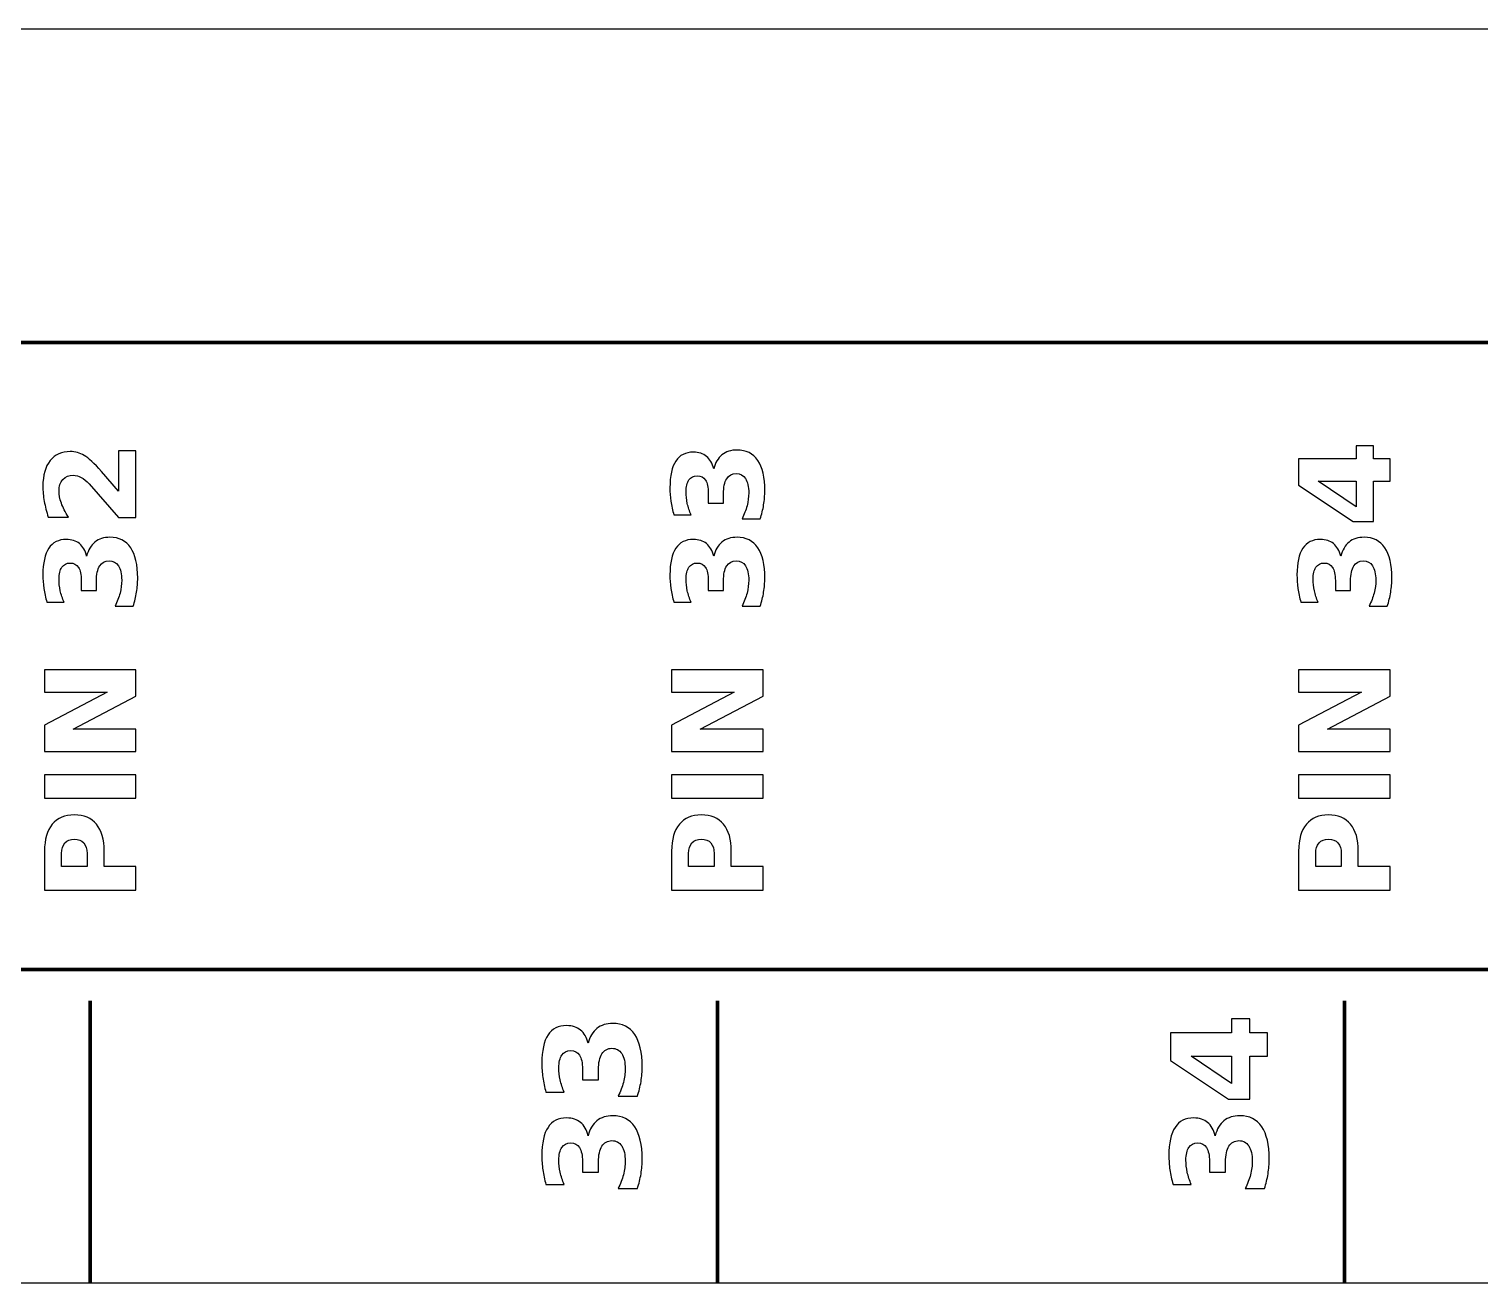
# Model space of a CAD drawing. Header units: centimetres. Extents: x -11 to 25, y -15.8 to -13.8.
# Drawn here: x 20.402 to 22.716, y -15.85 to -13.85 of the extents above; entities that cross this region are included whole.
import ezdxf

# ---------------------------------------------------------------- set-up
doc = ezdxf.new("R2010")
doc.units = ezdxf.units.CM
doc.header["$MEASUREMENT"] = 0
doc.layers.add('Layer 1', color=7, linetype='Continuous')

msp = doc.modelspace()

# ---------------------------------------------------------------- linework, layer by layer
at = {"layer": 'Layer 1', "color": 7}
msp.add_open_spline([(-10.9698, -13.85), (-10.9698, -13.85), (25.0302, -13.85), (25.0302, -13.85), (25.0302, -13.85), (25.0302, -13.85), (25.0302, -15.85), (25.0302, -15.85), (25.0302, -15.85), (25.0302, -15.85), (-10.9698, -15.85), (-10.9698, -15.85), (-10.9698, -15.85), (-10.9698, -15.85), (-10.9698, -13.85), (-10.9698, -13.85)], degree=3, knots=[0, 0, 0, 0, 0.25, 0.25, 0.25, 0.25, 0.5, 0.5, 0.5, 0.5, 0.75, 0.75, 0.75, 0.75, 1, 1, 1, 1], dxfattribs=at)
at = {"layer": 'Layer 1', "color": 250, "lineweight": 100}
msp.add_open_spline([(-10.76247, -15.35), (-10.76247, -15.35), (-10.76247, -14.35), (-10.76247, -14.35), (-10.76247, -14.35), (-10.76247, -14.35), (24.83753, -14.35), (24.83753, -14.35), (24.83753, -14.35), (24.83753, -14.35), (24.83753, -15.35), (24.83753, -15.35), (24.83753, -15.35), (24.83753, -15.35), (-10.76247, -15.35), (-10.76247, -15.35)], degree=3, knots=[0, 0, 0, 0, 0.25, 0.25, 0.25, 0.25, 0.5, 0.5, 0.5, 0.5, 0.75, 0.75, 0.75, 0.75, 1, 1, 1, 1], dxfattribs=at)
at = {"layer": 'Layer 1', "color": 250}
for points, knots in [([(20.5452, -14.58708), (20.5452, -14.58708), (20.5452, -14.52291), (20.5452, -14.52291), (20.5452, -14.52291), (20.5452, -14.52291), (20.57283, -14.52291), (20.57283, -14.52291), (20.57283, -14.52291), (20.57283, -14.52291), (20.57283, -14.62888), (20.57283, -14.62888), (20.57283, -14.62888), (20.57283, -14.62888), (20.5452, -14.62888), (20.5452, -14.62888), (20.5452, -14.62888), (20.5452, -14.62888), (20.49823, -14.57564), (20.49823, -14.57564), (20.49823, -14.57564), (20.49393, -14.57088), (20.48973, -14.56738), (20.48563, -14.56511), (20.48563, -14.56511), (20.48153, -14.56281), (20.47726, -14.56168), (20.47283, -14.56168), (20.47283, -14.56168), (20.466, -14.56168), (20.4605, -14.56398), (20.45633, -14.56858), (20.45633, -14.56858), (20.45216, -14.57314), (20.4501, -14.57924), (20.4501, -14.58688), (20.4501, -14.58688), (20.4501, -14.59274), (20.45136, -14.59914), (20.45386, -14.60611), (20.45386, -14.60611), (20.45636, -14.61308), (20.4601, -14.62054), (20.46503, -14.62848), (20.46503, -14.62848), (20.46503, -14.62848), (20.433, -14.62848), (20.433, -14.62848), (20.433, -14.62848), (20.4302, -14.62001), (20.42806, -14.61164), (20.4266, -14.60338), (20.4266, -14.60338), (20.42513, -14.59511), (20.4244, -14.58701), (20.4244, -14.57904), (20.4244, -14.57904), (20.4244, -14.56161), (20.42823, -14.54804), (20.43593, -14.53838), (20.43593, -14.53838), (20.4436, -14.52871), (20.4543, -14.52388), (20.46806, -14.52388), (20.46806, -14.52388), (20.476, -14.52388), (20.4834, -14.52594), (20.49026, -14.53004), (20.49026, -14.53004), (20.49713, -14.53414), (20.50633, -14.54278), (20.51786, -14.55591), (20.51786, -14.55591), (20.51786, -14.55591), (20.5452, -14.58708), (20.5452, -14.58708)], [0, 0, 0, 0, 0.0526316, 0.0526316, 0.0526316, 0.0526316, 0.1052632, 0.1052632, 0.1052632, 0.1052632, 0.1578947, 0.1578947, 0.1578947, 0.1578947, 0.2105263, 0.2105263, 0.2105263, 0.2105263, 0.2631579, 0.2631579, 0.2631579, 0.2631579, 0.3157895, 0.3157895, 0.3157895, 0.3157895, 0.3684211, 0.3684211, 0.3684211, 0.3684211, 0.4210526, 0.4210526, 0.4210526, 0.4210526, 0.4736842, 0.4736842, 0.4736842, 0.4736842, 0.5263158, 0.5263158, 0.5263158, 0.5263158, 0.5789474, 0.5789474, 0.5789474, 0.5789474, 0.6315789, 0.6315789, 0.6315789, 0.6315789, 0.6842105, 0.6842105, 0.6842105, 0.6842105, 0.7368421, 0.7368421, 0.7368421, 0.7368421, 0.7894737, 0.7894737, 0.7894737, 0.7894737, 0.8421053, 0.8421053, 0.8421053, 0.8421053, 0.8947368, 0.8947368, 0.8947368, 0.8947368, 0.9473684, 0.9473684, 0.9473684, 0.9473684, 1, 1, 1, 1]), ([(21.4942, -14.55154), (21.49673, -14.54174), (21.50116, -14.53424), (21.50743, -14.52914), (21.50743, -14.52914), (21.51373, -14.52404), (21.5217, -14.52148), (21.5314, -14.52148), (21.5314, -14.52148), (21.54586, -14.52148), (21.55686, -14.52701), (21.5644, -14.53808), (21.5644, -14.53808), (21.5719, -14.54914), (21.57566, -14.56528), (21.57566, -14.58651), (21.57566, -14.58651), (21.57566, -14.59401), (21.57506, -14.60151), (21.57386, -14.60904), (21.57386, -14.60904), (21.57266, -14.61654), (21.57083, -14.62398), (21.56843, -14.63134), (21.56843, -14.63134), (21.56843, -14.63134), (21.53943, -14.63134), (21.53943, -14.63134), (21.53943, -14.63134), (21.54293, -14.62431), (21.5456, -14.61734), (21.5474, -14.61041), (21.5474, -14.61041), (21.54916, -14.60348), (21.55006, -14.59664), (21.55006, -14.58994), (21.55006, -14.58994), (21.55006, -14.57998), (21.54833, -14.57234), (21.5449, -14.56704), (21.5449, -14.56704), (21.54143, -14.56174), (21.5365, -14.55908), (21.53003, -14.55908), (21.53003, -14.55908), (21.5234, -14.55908), (21.51836, -14.56181), (21.51496, -14.56724), (21.51496, -14.56724), (21.51153, -14.57268), (21.50983, -14.58071), (21.50983, -14.59131), (21.50983, -14.59131), (21.50983, -14.59131), (21.50983, -14.60634), (21.50983, -14.60634), (21.50983, -14.60634), (21.50983, -14.60634), (21.4856, -14.60634), (21.4856, -14.60634), (21.4856, -14.60634), (21.4856, -14.60634), (21.4856, -14.59054), (21.4856, -14.59054), (21.4856, -14.59054), (21.4856, -14.58108), (21.48413, -14.57408), (21.48116, -14.56944), (21.48116, -14.56944), (21.4782, -14.56481), (21.4737, -14.56251), (21.46766, -14.56251), (21.46766, -14.56251), (21.46206, -14.56251), (21.45773, -14.56474), (21.4547, -14.56924), (21.4547, -14.56924), (21.45163, -14.57374), (21.4501, -14.58008), (21.4501, -14.58828), (21.4501, -14.58828), (21.4501, -14.59434), (21.45076, -14.60044), (21.45213, -14.60664), (21.45213, -14.60664), (21.4535, -14.61281), (21.45553, -14.61894), (21.4582, -14.62508), (21.4582, -14.62508), (21.4582, -14.62508), (21.43066, -14.62508), (21.43066, -14.62508), (21.43066, -14.62508), (21.42856, -14.61764), (21.427, -14.61031), (21.42596, -14.60301), (21.42596, -14.60301), (21.42493, -14.59571), (21.4244, -14.58858), (21.4244, -14.58154), (21.4244, -14.58154), (21.4244, -14.56261), (21.4275, -14.54841), (21.43373, -14.53901), (21.43373, -14.53901), (21.43993, -14.52961), (21.4493, -14.52491), (21.4618, -14.52491), (21.4618, -14.52491), (21.4703, -14.52491), (21.4773, -14.52714), (21.48273, -14.53164), (21.48273, -14.53164), (21.48816, -14.53614), (21.492, -14.54278), (21.4942, -14.55154)], [0, 0, 0, 0, 0.0344828, 0.0344828, 0.0344828, 0.0344828, 0.0689655, 0.0689655, 0.0689655, 0.0689655, 0.1034483, 0.1034483, 0.1034483, 0.1034483, 0.137931, 0.137931, 0.137931, 0.137931, 0.1724138, 0.1724138, 0.1724138, 0.1724138, 0.2068966, 0.2068966, 0.2068966, 0.2068966, 0.2413793, 0.2413793, 0.2413793, 0.2413793, 0.2758621, 0.2758621, 0.2758621, 0.2758621, 0.3103448, 0.3103448, 0.3103448, 0.3103448, 0.3448276, 0.3448276, 0.3448276, 0.3448276, 0.3793103, 0.3793103, 0.3793103, 0.3793103, 0.4137931, 0.4137931, 0.4137931, 0.4137931, 0.4482759, 0.4482759, 0.4482759, 0.4482759, 0.4827586, 0.4827586, 0.4827586, 0.4827586, 0.5172414, 0.5172414, 0.5172414, 0.5172414, 0.5517241, 0.5517241, 0.5517241, 0.5517241, 0.5862069, 0.5862069, 0.5862069, 0.5862069, 0.6206897, 0.6206897, 0.6206897, 0.6206897, 0.6551724, 0.6551724, 0.6551724, 0.6551724, 0.6896552, 0.6896552, 0.6896552, 0.6896552, 0.7241379, 0.7241379, 0.7241379, 0.7241379, 0.7586207, 0.7586207, 0.7586207, 0.7586207, 0.7931034, 0.7931034, 0.7931034, 0.7931034, 0.8275862, 0.8275862, 0.8275862, 0.8275862, 0.862069, 0.862069, 0.862069, 0.862069, 0.8965517, 0.8965517, 0.8965517, 0.8965517, 0.9310345, 0.9310345, 0.9310345, 0.9310345, 0.9655172, 0.9655172, 0.9655172, 0.9655172, 1, 1, 1, 1]), ([(22.42703, -14.57731), (22.42703, -14.57731), (22.42703, -14.53551), (22.42703, -14.53551), (22.42703, -14.53551), (22.42703, -14.53551), (22.51903, -14.53551), (22.51903, -14.53551), (22.51903, -14.53551), (22.51903, -14.53551), (22.51903, -14.51471), (22.51903, -14.51471), (22.51903, -14.51471), (22.51903, -14.51471), (22.54626, -14.51471), (22.54626, -14.51471), (22.54626, -14.51471), (22.54626, -14.51471), (22.54626, -14.53551), (22.54626, -14.53551), (22.54626, -14.53551), (22.54626, -14.53551), (22.57283, -14.53551), (22.57283, -14.53551), (22.57283, -14.53551), (22.57283, -14.53551), (22.57283, -14.57104), (22.57283, -14.57104), (22.57283, -14.57104), (22.57283, -14.57104), (22.54626, -14.57104), (22.54626, -14.57104), (22.54626, -14.57104), (22.54626, -14.57104), (22.54626, -14.63571), (22.54626, -14.63571), (22.54626, -14.63571), (22.54626, -14.63571), (22.51403, -14.63571), (22.51403, -14.63571), (22.51403, -14.63571), (22.51403, -14.63571), (22.42703, -14.57731), (22.42703, -14.57731)], [0, 0, 0, 0, 0.0909091, 0.0909091, 0.0909091, 0.0909091, 0.1818182, 0.1818182, 0.1818182, 0.1818182, 0.2727273, 0.2727273, 0.2727273, 0.2727273, 0.3636364, 0.3636364, 0.3636364, 0.3636364, 0.4545455, 0.4545455, 0.4545455, 0.4545455, 0.5454545, 0.5454545, 0.5454545, 0.5454545, 0.6363636, 0.6363636, 0.6363636, 0.6363636, 0.7272727, 0.7272727, 0.7272727, 0.7272727, 0.8181818, 0.8181818, 0.8181818, 0.8181818, 0.9090909, 0.9090909, 0.9090909, 0.9090909, 1, 1, 1, 1]), ([(22.458, -14.57104), (22.458, -14.57104), (22.51903, -14.61228), (22.51903, -14.61228), (22.51903, -14.61228), (22.51903, -14.61228), (22.51903, -14.57104), (22.51903, -14.57104), (22.51903, -14.57104), (22.51903, -14.57104), (22.458, -14.57104), (22.458, -14.57104)], [0, 0, 0, 0, 0.3333333, 0.3333333, 0.3333333, 0.3333333, 0.6666667, 0.6666667, 0.6666667, 0.6666667, 1, 1, 1, 1]), ([(20.4942, -14.69071), (20.49673, -14.68091), (20.50116, -14.67341), (20.50743, -14.66831), (20.50743, -14.66831), (20.51373, -14.66321), (20.5217, -14.66065), (20.5314, -14.66065), (20.5314, -14.66065), (20.54586, -14.66065), (20.55686, -14.66618), (20.5644, -14.67725), (20.5644, -14.67725), (20.5719, -14.68831), (20.57566, -14.70445), (20.57566, -14.72568), (20.57566, -14.72568), (20.57566, -14.73318), (20.57506, -14.74068), (20.57386, -14.74821), (20.57386, -14.74821), (20.57266, -14.75571), (20.57083, -14.76315), (20.56843, -14.77051), (20.56843, -14.77051), (20.56843, -14.77051), (20.53943, -14.77051), (20.53943, -14.77051), (20.53943, -14.77051), (20.54293, -14.76348), (20.5456, -14.75651), (20.5474, -14.74958), (20.5474, -14.74958), (20.54916, -14.74265), (20.55006, -14.73581), (20.55006, -14.72911), (20.55006, -14.72911), (20.55006, -14.71915), (20.54833, -14.71151), (20.5449, -14.70621), (20.5449, -14.70621), (20.54143, -14.70091), (20.5365, -14.69825), (20.53003, -14.69825), (20.53003, -14.69825), (20.5234, -14.69825), (20.51836, -14.70098), (20.51496, -14.70641), (20.51496, -14.70641), (20.51153, -14.71185), (20.50983, -14.71988), (20.50983, -14.73048), (20.50983, -14.73048), (20.50983, -14.73048), (20.50983, -14.74551), (20.50983, -14.74551), (20.50983, -14.74551), (20.50983, -14.74551), (20.4856, -14.74551), (20.4856, -14.74551), (20.4856, -14.74551), (20.4856, -14.74551), (20.4856, -14.72971), (20.4856, -14.72971), (20.4856, -14.72971), (20.4856, -14.72025), (20.48413, -14.71325), (20.48116, -14.70861), (20.48116, -14.70861), (20.4782, -14.70398), (20.4737, -14.70168), (20.46766, -14.70168), (20.46766, -14.70168), (20.46206, -14.70168), (20.45773, -14.70391), (20.4547, -14.70841), (20.4547, -14.70841), (20.45163, -14.71291), (20.4501, -14.71925), (20.4501, -14.72745), (20.4501, -14.72745), (20.4501, -14.73351), (20.45076, -14.73961), (20.45213, -14.74581), (20.45213, -14.74581), (20.4535, -14.75198), (20.45553, -14.75811), (20.4582, -14.76425), (20.4582, -14.76425), (20.4582, -14.76425), (20.43066, -14.76425), (20.43066, -14.76425), (20.43066, -14.76425), (20.42856, -14.75681), (20.427, -14.74948), (20.42596, -14.74218), (20.42596, -14.74218), (20.42493, -14.73488), (20.4244, -14.72775), (20.4244, -14.72071), (20.4244, -14.72071), (20.4244, -14.70178), (20.4275, -14.68758), (20.43373, -14.67818), (20.43373, -14.67818), (20.43993, -14.66878), (20.4493, -14.66408), (20.4618, -14.66408), (20.4618, -14.66408), (20.4703, -14.66408), (20.4773, -14.66631), (20.48273, -14.67081), (20.48273, -14.67081), (20.48816, -14.67531), (20.492, -14.68195), (20.4942, -14.69071)], [0, 0, 0, 0, 0.0344828, 0.0344828, 0.0344828, 0.0344828, 0.0689655, 0.0689655, 0.0689655, 0.0689655, 0.1034483, 0.1034483, 0.1034483, 0.1034483, 0.137931, 0.137931, 0.137931, 0.137931, 0.1724138, 0.1724138, 0.1724138, 0.1724138, 0.2068966, 0.2068966, 0.2068966, 0.2068966, 0.2413793, 0.2413793, 0.2413793, 0.2413793, 0.2758621, 0.2758621, 0.2758621, 0.2758621, 0.3103448, 0.3103448, 0.3103448, 0.3103448, 0.3448276, 0.3448276, 0.3448276, 0.3448276, 0.3793103, 0.3793103, 0.3793103, 0.3793103, 0.4137931, 0.4137931, 0.4137931, 0.4137931, 0.4482759, 0.4482759, 0.4482759, 0.4482759, 0.4827586, 0.4827586, 0.4827586, 0.4827586, 0.5172414, 0.5172414, 0.5172414, 0.5172414, 0.5517241, 0.5517241, 0.5517241, 0.5517241, 0.5862069, 0.5862069, 0.5862069, 0.5862069, 0.6206897, 0.6206897, 0.6206897, 0.6206897, 0.6551724, 0.6551724, 0.6551724, 0.6551724, 0.6896552, 0.6896552, 0.6896552, 0.6896552, 0.7241379, 0.7241379, 0.7241379, 0.7241379, 0.7586207, 0.7586207, 0.7586207, 0.7586207, 0.7931034, 0.7931034, 0.7931034, 0.7931034, 0.8275862, 0.8275862, 0.8275862, 0.8275862, 0.862069, 0.862069, 0.862069, 0.862069, 0.8965517, 0.8965517, 0.8965517, 0.8965517, 0.9310345, 0.9310345, 0.9310345, 0.9310345, 0.9655172, 0.9655172, 0.9655172, 0.9655172, 1, 1, 1, 1]), ([(21.4942, -14.69071), (21.49673, -14.68091), (21.50116, -14.67341), (21.50743, -14.66831), (21.50743, -14.66831), (21.51373, -14.66321), (21.5217, -14.66065), (21.5314, -14.66065), (21.5314, -14.66065), (21.54586, -14.66065), (21.55686, -14.66618), (21.5644, -14.67725), (21.5644, -14.67725), (21.5719, -14.68831), (21.57566, -14.70445), (21.57566, -14.72568), (21.57566, -14.72568), (21.57566, -14.73318), (21.57506, -14.74068), (21.57386, -14.74821), (21.57386, -14.74821), (21.57266, -14.75571), (21.57083, -14.76315), (21.56843, -14.77051), (21.56843, -14.77051), (21.56843, -14.77051), (21.53943, -14.77051), (21.53943, -14.77051), (21.53943, -14.77051), (21.54293, -14.76348), (21.5456, -14.75651), (21.5474, -14.74958), (21.5474, -14.74958), (21.54916, -14.74265), (21.55006, -14.73581), (21.55006, -14.72911), (21.55006, -14.72911), (21.55006, -14.71915), (21.54833, -14.71151), (21.5449, -14.70621), (21.5449, -14.70621), (21.54143, -14.70091), (21.5365, -14.69825), (21.53003, -14.69825), (21.53003, -14.69825), (21.5234, -14.69825), (21.51836, -14.70098), (21.51496, -14.70641), (21.51496, -14.70641), (21.51153, -14.71185), (21.50983, -14.71988), (21.50983, -14.73048), (21.50983, -14.73048), (21.50983, -14.73048), (21.50983, -14.74551), (21.50983, -14.74551), (21.50983, -14.74551), (21.50983, -14.74551), (21.4856, -14.74551), (21.4856, -14.74551), (21.4856, -14.74551), (21.4856, -14.74551), (21.4856, -14.72971), (21.4856, -14.72971), (21.4856, -14.72971), (21.4856, -14.72025), (21.48413, -14.71325), (21.48116, -14.70861), (21.48116, -14.70861), (21.4782, -14.70398), (21.4737, -14.70168), (21.46766, -14.70168), (21.46766, -14.70168), (21.46206, -14.70168), (21.45773, -14.70391), (21.4547, -14.70841), (21.4547, -14.70841), (21.45163, -14.71291), (21.4501, -14.71925), (21.4501, -14.72745), (21.4501, -14.72745), (21.4501, -14.73351), (21.45076, -14.73961), (21.45213, -14.74581), (21.45213, -14.74581), (21.4535, -14.75198), (21.45553, -14.75811), (21.4582, -14.76425), (21.4582, -14.76425), (21.4582, -14.76425), (21.43066, -14.76425), (21.43066, -14.76425), (21.43066, -14.76425), (21.42856, -14.75681), (21.427, -14.74948), (21.42596, -14.74218), (21.42596, -14.74218), (21.42493, -14.73488), (21.4244, -14.72775), (21.4244, -14.72071), (21.4244, -14.72071), (21.4244, -14.70178), (21.4275, -14.68758), (21.43373, -14.67818), (21.43373, -14.67818), (21.43993, -14.66878), (21.4493, -14.66408), (21.4618, -14.66408), (21.4618, -14.66408), (21.4703, -14.66408), (21.4773, -14.66631), (21.48273, -14.67081), (21.48273, -14.67081), (21.48816, -14.67531), (21.492, -14.68195), (21.4942, -14.69071)], [0, 0, 0, 0, 0.0344828, 0.0344828, 0.0344828, 0.0344828, 0.0689655, 0.0689655, 0.0689655, 0.0689655, 0.1034483, 0.1034483, 0.1034483, 0.1034483, 0.137931, 0.137931, 0.137931, 0.137931, 0.1724138, 0.1724138, 0.1724138, 0.1724138, 0.2068966, 0.2068966, 0.2068966, 0.2068966, 0.2413793, 0.2413793, 0.2413793, 0.2413793, 0.2758621, 0.2758621, 0.2758621, 0.2758621, 0.3103448, 0.3103448, 0.3103448, 0.3103448, 0.3448276, 0.3448276, 0.3448276, 0.3448276, 0.3793103, 0.3793103, 0.3793103, 0.3793103, 0.4137931, 0.4137931, 0.4137931, 0.4137931, 0.4482759, 0.4482759, 0.4482759, 0.4482759, 0.4827586, 0.4827586, 0.4827586, 0.4827586, 0.5172414, 0.5172414, 0.5172414, 0.5172414, 0.5517241, 0.5517241, 0.5517241, 0.5517241, 0.5862069, 0.5862069, 0.5862069, 0.5862069, 0.6206897, 0.6206897, 0.6206897, 0.6206897, 0.6551724, 0.6551724, 0.6551724, 0.6551724, 0.6896552, 0.6896552, 0.6896552, 0.6896552, 0.7241379, 0.7241379, 0.7241379, 0.7241379, 0.7586207, 0.7586207, 0.7586207, 0.7586207, 0.7931034, 0.7931034, 0.7931034, 0.7931034, 0.8275862, 0.8275862, 0.8275862, 0.8275862, 0.862069, 0.862069, 0.862069, 0.862069, 0.8965517, 0.8965517, 0.8965517, 0.8965517, 0.9310345, 0.9310345, 0.9310345, 0.9310345, 0.9655172, 0.9655172, 0.9655172, 0.9655172, 1, 1, 1, 1]), ([(22.4942, -14.69071), (22.49673, -14.68091), (22.50116, -14.67341), (22.50743, -14.66831), (22.50743, -14.66831), (22.51373, -14.66321), (22.5217, -14.66065), (22.5314, -14.66065), (22.5314, -14.66065), (22.54586, -14.66065), (22.55686, -14.66618), (22.5644, -14.67725), (22.5644, -14.67725), (22.5719, -14.68831), (22.57566, -14.70445), (22.57566, -14.72568), (22.57566, -14.72568), (22.57566, -14.73318), (22.57506, -14.74068), (22.57386, -14.74821), (22.57386, -14.74821), (22.57266, -14.75571), (22.57083, -14.76315), (22.56843, -14.77051), (22.56843, -14.77051), (22.56843, -14.77051), (22.53943, -14.77051), (22.53943, -14.77051), (22.53943, -14.77051), (22.54293, -14.76348), (22.5456, -14.75651), (22.5474, -14.74958), (22.5474, -14.74958), (22.54916, -14.74265), (22.55006, -14.73581), (22.55006, -14.72911), (22.55006, -14.72911), (22.55006, -14.71915), (22.54833, -14.71151), (22.5449, -14.70621), (22.5449, -14.70621), (22.54143, -14.70091), (22.5365, -14.69825), (22.53003, -14.69825), (22.53003, -14.69825), (22.5234, -14.69825), (22.51836, -14.70098), (22.51496, -14.70641), (22.51496, -14.70641), (22.51153, -14.71185), (22.50983, -14.71988), (22.50983, -14.73048), (22.50983, -14.73048), (22.50983, -14.73048), (22.50983, -14.74551), (22.50983, -14.74551), (22.50983, -14.74551), (22.50983, -14.74551), (22.4856, -14.74551), (22.4856, -14.74551), (22.4856, -14.74551), (22.4856, -14.74551), (22.4856, -14.72971), (22.4856, -14.72971), (22.4856, -14.72971), (22.4856, -14.72025), (22.48413, -14.71325), (22.48116, -14.70861), (22.48116, -14.70861), (22.4782, -14.70398), (22.4737, -14.70168), (22.46766, -14.70168), (22.46766, -14.70168), (22.46206, -14.70168), (22.45773, -14.70391), (22.4547, -14.70841), (22.4547, -14.70841), (22.45163, -14.71291), (22.4501, -14.71925), (22.4501, -14.72745), (22.4501, -14.72745), (22.4501, -14.73351), (22.45076, -14.73961), (22.45213, -14.74581), (22.45213, -14.74581), (22.4535, -14.75198), (22.45553, -14.75811), (22.4582, -14.76425), (22.4582, -14.76425), (22.4582, -14.76425), (22.43066, -14.76425), (22.43066, -14.76425), (22.43066, -14.76425), (22.42856, -14.75681), (22.427, -14.74948), (22.42596, -14.74218), (22.42596, -14.74218), (22.42493, -14.73488), (22.4244, -14.72775), (22.4244, -14.72071), (22.4244, -14.72071), (22.4244, -14.70178), (22.4275, -14.68758), (22.43373, -14.67818), (22.43373, -14.67818), (22.43993, -14.66878), (22.4493, -14.66408), (22.4618, -14.66408), (22.4618, -14.66408), (22.4703, -14.66408), (22.4773, -14.66631), (22.48273, -14.67081), (22.48273, -14.67081), (22.48816, -14.67531), (22.492, -14.68195), (22.4942, -14.69071)], [0, 0, 0, 0, 0.0344828, 0.0344828, 0.0344828, 0.0344828, 0.0689655, 0.0689655, 0.0689655, 0.0689655, 0.1034483, 0.1034483, 0.1034483, 0.1034483, 0.137931, 0.137931, 0.137931, 0.137931, 0.1724138, 0.1724138, 0.1724138, 0.1724138, 0.2068966, 0.2068966, 0.2068966, 0.2068966, 0.2413793, 0.2413793, 0.2413793, 0.2413793, 0.2758621, 0.2758621, 0.2758621, 0.2758621, 0.3103448, 0.3103448, 0.3103448, 0.3103448, 0.3448276, 0.3448276, 0.3448276, 0.3448276, 0.3793103, 0.3793103, 0.3793103, 0.3793103, 0.4137931, 0.4137931, 0.4137931, 0.4137931, 0.4482759, 0.4482759, 0.4482759, 0.4482759, 0.4827586, 0.4827586, 0.4827586, 0.4827586, 0.5172414, 0.5172414, 0.5172414, 0.5172414, 0.5517241, 0.5517241, 0.5517241, 0.5517241, 0.5862069, 0.5862069, 0.5862069, 0.5862069, 0.6206897, 0.6206897, 0.6206897, 0.6206897, 0.6551724, 0.6551724, 0.6551724, 0.6551724, 0.6896552, 0.6896552, 0.6896552, 0.6896552, 0.7241379, 0.7241379, 0.7241379, 0.7241379, 0.7586207, 0.7586207, 0.7586207, 0.7586207, 0.7931034, 0.7931034, 0.7931034, 0.7931034, 0.8275862, 0.8275862, 0.8275862, 0.8275862, 0.862069, 0.862069, 0.862069, 0.862069, 0.8965517, 0.8965517, 0.8965517, 0.8965517, 0.9310345, 0.9310345, 0.9310345, 0.9310345, 0.9655172, 0.9655172, 0.9655172, 0.9655172, 1, 1, 1, 1]), ([(20.42703, -15.00251), (20.42703, -15.00251), (20.42703, -14.96051), (20.42703, -14.96051), (20.42703, -14.96051), (20.42703, -14.96051), (20.52703, -14.90748), (20.52703, -14.90748), (20.52703, -14.90748), (20.52703, -14.90748), (20.42703, -14.90748), (20.42703, -14.90748), (20.42703, -14.90748), (20.42703, -14.90748), (20.42703, -14.87185), (20.42703, -14.87185), (20.42703, -14.87185), (20.42703, -14.87185), (20.57283, -14.87185), (20.57283, -14.87185), (20.57283, -14.87185), (20.57283, -14.87185), (20.57283, -14.91385), (20.57283, -14.91385), (20.57283, -14.91385), (20.57283, -14.91385), (20.47283, -14.96688), (20.47283, -14.96688), (20.47283, -14.96688), (20.47283, -14.96688), (20.57283, -14.96688), (20.57283, -14.96688), (20.57283, -14.96688), (20.57283, -14.96688), (20.57283, -15.00251), (20.57283, -15.00251), (20.57283, -15.00251), (20.57283, -15.00251), (20.42703, -15.00251), (20.42703, -15.00251)], [0, 0, 0, 0, 0.1, 0.1, 0.1, 0.1, 0.2, 0.2, 0.2, 0.2, 0.3, 0.3, 0.3, 0.3, 0.4, 0.4, 0.4, 0.4, 0.5, 0.5, 0.5, 0.5, 0.6, 0.6, 0.6, 0.6, 0.7, 0.7, 0.7, 0.7, 0.8, 0.8, 0.8, 0.8, 0.9, 0.9, 0.9, 0.9, 1, 1, 1, 1]), ([(21.42703, -15.00251), (21.42703, -15.00251), (21.42703, -14.96051), (21.42703, -14.96051), (21.42703, -14.96051), (21.42703, -14.96051), (21.52703, -14.90748), (21.52703, -14.90748), (21.52703, -14.90748), (21.52703, -14.90748), (21.42703, -14.90748), (21.42703, -14.90748), (21.42703, -14.90748), (21.42703, -14.90748), (21.42703, -14.87185), (21.42703, -14.87185), (21.42703, -14.87185), (21.42703, -14.87185), (21.57283, -14.87185), (21.57283, -14.87185), (21.57283, -14.87185), (21.57283, -14.87185), (21.57283, -14.91385), (21.57283, -14.91385), (21.57283, -14.91385), (21.57283, -14.91385), (21.47283, -14.96688), (21.47283, -14.96688), (21.47283, -14.96688), (21.47283, -14.96688), (21.57283, -14.96688), (21.57283, -14.96688), (21.57283, -14.96688), (21.57283, -14.96688), (21.57283, -15.00251), (21.57283, -15.00251), (21.57283, -15.00251), (21.57283, -15.00251), (21.42703, -15.00251), (21.42703, -15.00251)], [0, 0, 0, 0, 0.1, 0.1, 0.1, 0.1, 0.2, 0.2, 0.2, 0.2, 0.3, 0.3, 0.3, 0.3, 0.4, 0.4, 0.4, 0.4, 0.5, 0.5, 0.5, 0.5, 0.6, 0.6, 0.6, 0.6, 0.7, 0.7, 0.7, 0.7, 0.8, 0.8, 0.8, 0.8, 0.9, 0.9, 0.9, 0.9, 1, 1, 1, 1]), ([(22.42703, -15.00251), (22.42703, -15.00251), (22.42703, -14.96051), (22.42703, -14.96051), (22.42703, -14.96051), (22.42703, -14.96051), (22.52703, -14.90748), (22.52703, -14.90748), (22.52703, -14.90748), (22.52703, -14.90748), (22.42703, -14.90748), (22.42703, -14.90748), (22.42703, -14.90748), (22.42703, -14.90748), (22.42703, -14.87185), (22.42703, -14.87185), (22.42703, -14.87185), (22.42703, -14.87185), (22.57283, -14.87185), (22.57283, -14.87185), (22.57283, -14.87185), (22.57283, -14.87185), (22.57283, -14.91385), (22.57283, -14.91385), (22.57283, -14.91385), (22.57283, -14.91385), (22.47283, -14.96688), (22.47283, -14.96688), (22.47283, -14.96688), (22.47283, -14.96688), (22.57283, -14.96688), (22.57283, -14.96688), (22.57283, -14.96688), (22.57283, -14.96688), (22.57283, -15.00251), (22.57283, -15.00251), (22.57283, -15.00251), (22.57283, -15.00251), (22.42703, -15.00251), (22.42703, -15.00251)], [0, 0, 0, 0, 0.1, 0.1, 0.1, 0.1, 0.2, 0.2, 0.2, 0.2, 0.3, 0.3, 0.3, 0.3, 0.4, 0.4, 0.4, 0.4, 0.5, 0.5, 0.5, 0.5, 0.6, 0.6, 0.6, 0.6, 0.7, 0.7, 0.7, 0.7, 0.8, 0.8, 0.8, 0.8, 0.9, 0.9, 0.9, 0.9, 1, 1, 1, 1]), ([(20.42703, -15.07691), (20.42703, -15.07691), (20.42703, -15.03931), (20.42703, -15.03931), (20.42703, -15.03931), (20.42703, -15.03931), (20.57283, -15.03931), (20.57283, -15.03931), (20.57283, -15.03931), (20.57283, -15.03931), (20.57283, -15.07691), (20.57283, -15.07691), (20.57283, -15.07691), (20.57283, -15.07691), (20.42703, -15.07691), (20.42703, -15.07691)], [0, 0, 0, 0, 0.25, 0.25, 0.25, 0.25, 0.5, 0.5, 0.5, 0.5, 0.75, 0.75, 0.75, 0.75, 1, 1, 1, 1]), ([(21.42703, -15.07691), (21.42703, -15.07691), (21.42703, -15.03931), (21.42703, -15.03931), (21.42703, -15.03931), (21.42703, -15.03931), (21.57283, -15.03931), (21.57283, -15.03931), (21.57283, -15.03931), (21.57283, -15.03931), (21.57283, -15.07691), (21.57283, -15.07691), (21.57283, -15.07691), (21.57283, -15.07691), (21.42703, -15.07691), (21.42703, -15.07691)], [0, 0, 0, 0, 0.25, 0.25, 0.25, 0.25, 0.5, 0.5, 0.5, 0.5, 0.75, 0.75, 0.75, 0.75, 1, 1, 1, 1]), ([(22.42703, -15.07691), (22.42703, -15.07691), (22.42703, -15.03931), (22.42703, -15.03931), (22.42703, -15.03931), (22.42703, -15.03931), (22.57283, -15.03931), (22.57283, -15.03931), (22.57283, -15.03931), (22.57283, -15.03931), (22.57283, -15.07691), (22.57283, -15.07691), (22.57283, -15.07691), (22.57283, -15.07691), (22.42703, -15.07691), (22.42703, -15.07691)], [0, 0, 0, 0, 0.25, 0.25, 0.25, 0.25, 0.5, 0.5, 0.5, 0.5, 0.75, 0.75, 0.75, 0.75, 1, 1, 1, 1]), ([(20.42703, -15.22348), (20.42703, -15.22348), (20.42703, -15.16108), (20.42703, -15.16108), (20.42703, -15.16108), (20.42703, -15.14252), (20.43116, -15.12828), (20.4394, -15.11835), (20.4394, -15.11835), (20.44763, -15.10842), (20.45936, -15.10345), (20.4746, -15.10345), (20.4746, -15.10345), (20.48986, -15.10345), (20.50163, -15.10842), (20.50986, -15.11835), (20.50986, -15.11835), (20.5181, -15.12828), (20.52223, -15.14252), (20.52223, -15.16108), (20.52223, -15.16108), (20.52223, -15.16108), (20.52223, -15.18588), (20.52223, -15.18588), (20.52223, -15.18588), (20.52223, -15.18588), (20.57283, -15.18588), (20.57283, -15.18588), (20.57283, -15.18588), (20.57283, -15.18588), (20.57283, -15.22348), (20.57283, -15.22348), (20.57283, -15.22348), (20.57283, -15.22348), (20.42703, -15.22348), (20.42703, -15.22348)], [0, 0, 0, 0, 0.1111111, 0.1111111, 0.1111111, 0.1111111, 0.2222222, 0.2222222, 0.2222222, 0.2222222, 0.3333333, 0.3333333, 0.3333333, 0.3333333, 0.4444444, 0.4444444, 0.4444444, 0.4444444, 0.5555556, 0.5555556, 0.5555556, 0.5555556, 0.6666667, 0.6666667, 0.6666667, 0.6666667, 0.7777778, 0.7777778, 0.7777778, 0.7777778, 0.8888889, 0.8888889, 0.8888889, 0.8888889, 1, 1, 1, 1]), ([(21.42703, -15.22348), (21.42703, -15.22348), (21.42703, -15.16108), (21.42703, -15.16108), (21.42703, -15.16108), (21.42703, -15.14252), (21.43116, -15.12828), (21.4394, -15.11835), (21.4394, -15.11835), (21.44763, -15.10842), (21.45936, -15.10345), (21.4746, -15.10345), (21.4746, -15.10345), (21.48986, -15.10345), (21.50163, -15.10842), (21.50986, -15.11835), (21.50986, -15.11835), (21.5181, -15.12828), (21.52223, -15.14252), (21.52223, -15.16108), (21.52223, -15.16108), (21.52223, -15.16108), (21.52223, -15.18588), (21.52223, -15.18588), (21.52223, -15.18588), (21.52223, -15.18588), (21.57283, -15.18588), (21.57283, -15.18588), (21.57283, -15.18588), (21.57283, -15.18588), (21.57283, -15.22348), (21.57283, -15.22348), (21.57283, -15.22348), (21.57283, -15.22348), (21.42703, -15.22348), (21.42703, -15.22348)], [0, 0, 0, 0, 0.1111111, 0.1111111, 0.1111111, 0.1111111, 0.2222222, 0.2222222, 0.2222222, 0.2222222, 0.3333333, 0.3333333, 0.3333333, 0.3333333, 0.4444444, 0.4444444, 0.4444444, 0.4444444, 0.5555556, 0.5555556, 0.5555556, 0.5555556, 0.6666667, 0.6666667, 0.6666667, 0.6666667, 0.7777778, 0.7777778, 0.7777778, 0.7777778, 0.8888889, 0.8888889, 0.8888889, 0.8888889, 1, 1, 1, 1]), ([(22.42703, -15.22348), (22.42703, -15.22348), (22.42703, -15.16108), (22.42703, -15.16108), (22.42703, -15.16108), (22.42703, -15.14252), (22.43116, -15.12828), (22.4394, -15.11835), (22.4394, -15.11835), (22.44763, -15.10842), (22.45936, -15.10345), (22.4746, -15.10345), (22.4746, -15.10345), (22.48986, -15.10345), (22.50163, -15.10842), (22.50986, -15.11835), (22.50986, -15.11835), (22.5181, -15.12828), (22.52223, -15.14252), (22.52223, -15.16108), (22.52223, -15.16108), (22.52223, -15.16108), (22.52223, -15.18588), (22.52223, -15.18588), (22.52223, -15.18588), (22.52223, -15.18588), (22.57283, -15.18588), (22.57283, -15.18588), (22.57283, -15.18588), (22.57283, -15.18588), (22.57283, -15.22348), (22.57283, -15.22348), (22.57283, -15.22348), (22.57283, -15.22348), (22.42703, -15.22348), (22.42703, -15.22348)], [0, 0, 0, 0, 0.1111111, 0.1111111, 0.1111111, 0.1111111, 0.2222222, 0.2222222, 0.2222222, 0.2222222, 0.3333333, 0.3333333, 0.3333333, 0.3333333, 0.4444444, 0.4444444, 0.4444444, 0.4444444, 0.5555556, 0.5555556, 0.5555556, 0.5555556, 0.6666667, 0.6666667, 0.6666667, 0.6666667, 0.7777778, 0.7777778, 0.7777778, 0.7777778, 0.8888889, 0.8888889, 0.8888889, 0.8888889, 1, 1, 1, 1]), ([(20.45426, -15.18588), (20.45426, -15.18588), (20.495, -15.18588), (20.495, -15.18588), (20.495, -15.18588), (20.495, -15.18588), (20.495, -15.16508), (20.495, -15.16508), (20.495, -15.16508), (20.495, -15.15778), (20.49323, -15.15215), (20.48966, -15.14818), (20.48966, -15.14818), (20.48613, -15.14422), (20.4811, -15.14222), (20.4746, -15.14222), (20.4746, -15.14222), (20.46806, -15.14222), (20.46306, -15.14422), (20.45953, -15.14818), (20.45953, -15.14818), (20.45603, -15.15215), (20.45426, -15.15778), (20.45426, -15.16508), (20.45426, -15.16508), (20.45426, -15.16508), (20.45426, -15.18588), (20.45426, -15.18588)], [0, 0, 0, 0, 0.1428571, 0.1428571, 0.1428571, 0.1428571, 0.2857143, 0.2857143, 0.2857143, 0.2857143, 0.4285714, 0.4285714, 0.4285714, 0.4285714, 0.5714286, 0.5714286, 0.5714286, 0.5714286, 0.7142857, 0.7142857, 0.7142857, 0.7142857, 0.8571429, 0.8571429, 0.8571429, 0.8571429, 1, 1, 1, 1]), ([(21.45426, -15.18588), (21.45426, -15.18588), (21.495, -15.18588), (21.495, -15.18588), (21.495, -15.18588), (21.495, -15.18588), (21.495, -15.16508), (21.495, -15.16508), (21.495, -15.16508), (21.495, -15.15778), (21.49323, -15.15215), (21.48966, -15.14818), (21.48966, -15.14818), (21.48613, -15.14422), (21.4811, -15.14222), (21.4746, -15.14222), (21.4746, -15.14222), (21.46806, -15.14222), (21.46306, -15.14422), (21.45953, -15.14818), (21.45953, -15.14818), (21.45603, -15.15215), (21.45426, -15.15778), (21.45426, -15.16508), (21.45426, -15.16508), (21.45426, -15.16508), (21.45426, -15.18588), (21.45426, -15.18588)], [0, 0, 0, 0, 0.1428571, 0.1428571, 0.1428571, 0.1428571, 0.2857143, 0.2857143, 0.2857143, 0.2857143, 0.4285714, 0.4285714, 0.4285714, 0.4285714, 0.5714286, 0.5714286, 0.5714286, 0.5714286, 0.7142857, 0.7142857, 0.7142857, 0.7142857, 0.8571429, 0.8571429, 0.8571429, 0.8571429, 1, 1, 1, 1]), ([(22.45426, -15.18588), (22.45426, -15.18588), (22.495, -15.18588), (22.495, -15.18588), (22.495, -15.18588), (22.495, -15.18588), (22.495, -15.16508), (22.495, -15.16508), (22.495, -15.16508), (22.495, -15.15778), (22.49323, -15.15215), (22.48966, -15.14818), (22.48966, -15.14818), (22.48613, -15.14422), (22.4811, -15.14222), (22.4746, -15.14222), (22.4746, -15.14222), (22.46806, -15.14222), (22.46306, -15.14422), (22.45953, -15.14818), (22.45953, -15.14818), (22.45603, -15.15215), (22.45426, -15.15778), (22.45426, -15.16508), (22.45426, -15.16508), (22.45426, -15.16508), (22.45426, -15.18588), (22.45426, -15.18588)], [0, 0, 0, 0, 0.1428571, 0.1428571, 0.1428571, 0.1428571, 0.2857143, 0.2857143, 0.2857143, 0.2857143, 0.4285714, 0.4285714, 0.4285714, 0.4285714, 0.5714286, 0.5714286, 0.5714286, 0.5714286, 0.7142857, 0.7142857, 0.7142857, 0.7142857, 0.8571429, 0.8571429, 0.8571429, 0.8571429, 1, 1, 1, 1]), ([(22.22286, -15.49502), (22.22286, -15.49502), (22.22286, -15.45078), (22.22286, -15.45078), (22.22286, -15.45078), (22.22286, -15.45078), (22.32023, -15.45078), (22.32023, -15.45078), (22.32023, -15.45078), (22.32023, -15.45078), (22.32023, -15.42876), (22.32023, -15.42876), (22.32023, -15.42876), (22.32023, -15.42876), (22.34905, -15.42876), (22.34905, -15.42876), (22.34905, -15.42876), (22.34905, -15.42876), (22.34905, -15.45078), (22.34905, -15.45078), (22.34905, -15.45078), (22.34905, -15.45078), (22.37717, -15.45078), (22.37717, -15.45078), (22.37717, -15.45078), (22.37717, -15.45078), (22.37717, -15.48838), (22.37717, -15.48838), (22.37717, -15.48838), (22.37717, -15.48838), (22.34905, -15.48838), (22.34905, -15.48838), (22.34905, -15.48838), (22.34905, -15.48838), (22.34905, -15.55682), (22.34905, -15.55682), (22.34905, -15.55682), (22.34905, -15.55682), (22.31494, -15.55682), (22.31494, -15.55682), (22.31494, -15.55682), (22.31494, -15.55682), (22.22286, -15.49502), (22.22286, -15.49502)], [0, 0, 0, 0, 0.0909091, 0.0909091, 0.0909091, 0.0909091, 0.1818182, 0.1818182, 0.1818182, 0.1818182, 0.2727273, 0.2727273, 0.2727273, 0.2727273, 0.3636364, 0.3636364, 0.3636364, 0.3636364, 0.4545455, 0.4545455, 0.4545455, 0.4545455, 0.5454545, 0.5454545, 0.5454545, 0.5454545, 0.6363636, 0.6363636, 0.6363636, 0.6363636, 0.7272727, 0.7272727, 0.7272727, 0.7272727, 0.8181818, 0.8181818, 0.8181818, 0.8181818, 0.9090909, 0.9090909, 0.9090909, 0.9090909, 1, 1, 1, 1]), ([(21.29395, -15.46775), (21.29663, -15.45738), (21.30132, -15.44944), (21.30795, -15.44404), (21.30795, -15.44404), (21.31462, -15.43864), (21.32305, -15.43593), (21.33332, -15.43593), (21.33332, -15.43593), (21.34863, -15.43593), (21.36027, -15.44178), (21.36824, -15.45349), (21.36824, -15.45349), (21.37618, -15.46521), (21.38017, -15.48228), (21.38017, -15.50475), (21.38017, -15.50475), (21.38017, -15.51269), (21.37953, -15.52063), (21.37826, -15.5286), (21.37826, -15.5286), (21.37699, -15.53654), (21.37505, -15.54441), (21.37251, -15.5522), (21.37251, -15.5522), (21.37251, -15.5522), (21.34182, -15.5522), (21.34182, -15.5522), (21.34182, -15.5522), (21.34553, -15.54476), (21.34835, -15.53739), (21.35025, -15.53005), (21.35025, -15.53005), (21.35212, -15.52271), (21.35307, -15.51548), (21.35307, -15.50839), (21.35307, -15.50839), (21.35307, -15.49784), (21.35124, -15.48976), (21.34761, -15.48415), (21.34761, -15.48415), (21.34394, -15.47854), (21.33872, -15.47572), (21.33187, -15.47572), (21.33187, -15.47572), (21.32485, -15.47572), (21.31953, -15.47861), (21.31593, -15.48436), (21.31593, -15.48436), (21.31229, -15.49011), (21.31049, -15.49862), (21.31049, -15.50983), (21.31049, -15.50983), (21.31049, -15.50983), (21.31049, -15.52574), (21.31049, -15.52574), (21.31049, -15.52574), (21.31049, -15.52574), (21.28485, -15.52574), (21.28485, -15.52574), (21.28485, -15.52574), (21.28485, -15.52574), (21.28485, -15.50902), (21.28485, -15.50902), (21.28485, -15.50902), (21.28485, -15.499), (21.28329, -15.4916), (21.28015, -15.48669), (21.28015, -15.48669), (21.27701, -15.48179), (21.27225, -15.47935), (21.26587, -15.47935), (21.26587, -15.47935), (21.25994, -15.47935), (21.25535, -15.48172), (21.25214, -15.48648), (21.25214, -15.48648), (21.2489, -15.49124), (21.24728, -15.49795), (21.24728, -15.50662), (21.24728, -15.50662), (21.24728, -15.51304), (21.24798, -15.5195), (21.24943, -15.52606), (21.24943, -15.52606), (21.25087, -15.53259), (21.25303, -15.53908), (21.25585, -15.54557), (21.25585, -15.54557), (21.25585, -15.54557), (21.22671, -15.54557), (21.22671, -15.54557), (21.22671, -15.54557), (21.22449, -15.5377), (21.22283, -15.52994), (21.22173, -15.52222), (21.22173, -15.52222), (21.22064, -15.51449), (21.22008, -15.50694), (21.22008, -15.4995), (21.22008, -15.4995), (21.22008, -15.47946), (21.22336, -15.46443), (21.22995, -15.45448), (21.22995, -15.45448), (21.23652, -15.44453), (21.24643, -15.43956), (21.25966, -15.43956), (21.25966, -15.43956), (21.26865, -15.43956), (21.27606, -15.44192), (21.28181, -15.44669), (21.28181, -15.44669), (21.28756, -15.45145), (21.29162, -15.45847), (21.29395, -15.46775)], [0, 0, 0, 0, 0.0344828, 0.0344828, 0.0344828, 0.0344828, 0.0689655, 0.0689655, 0.0689655, 0.0689655, 0.1034483, 0.1034483, 0.1034483, 0.1034483, 0.137931, 0.137931, 0.137931, 0.137931, 0.1724138, 0.1724138, 0.1724138, 0.1724138, 0.2068966, 0.2068966, 0.2068966, 0.2068966, 0.2413793, 0.2413793, 0.2413793, 0.2413793, 0.2758621, 0.2758621, 0.2758621, 0.2758621, 0.3103448, 0.3103448, 0.3103448, 0.3103448, 0.3448276, 0.3448276, 0.3448276, 0.3448276, 0.3793103, 0.3793103, 0.3793103, 0.3793103, 0.4137931, 0.4137931, 0.4137931, 0.4137931, 0.4482759, 0.4482759, 0.4482759, 0.4482759, 0.4827586, 0.4827586, 0.4827586, 0.4827586, 0.5172414, 0.5172414, 0.5172414, 0.5172414, 0.5517241, 0.5517241, 0.5517241, 0.5517241, 0.5862069, 0.5862069, 0.5862069, 0.5862069, 0.6206897, 0.6206897, 0.6206897, 0.6206897, 0.6551724, 0.6551724, 0.6551724, 0.6551724, 0.6896552, 0.6896552, 0.6896552, 0.6896552, 0.7241379, 0.7241379, 0.7241379, 0.7241379, 0.7586207, 0.7586207, 0.7586207, 0.7586207, 0.7931034, 0.7931034, 0.7931034, 0.7931034, 0.8275862, 0.8275862, 0.8275862, 0.8275862, 0.862069, 0.862069, 0.862069, 0.862069, 0.8965517, 0.8965517, 0.8965517, 0.8965517, 0.9310345, 0.9310345, 0.9310345, 0.9310345, 0.9655172, 0.9655172, 0.9655172, 0.9655172, 1, 1, 1, 1]), ([(22.25564, -15.48838), (22.25564, -15.48838), (22.32023, -15.53202), (22.32023, -15.53202), (22.32023, -15.53202), (22.32023, -15.53202), (22.32023, -15.48838), (22.32023, -15.48838), (22.32023, -15.48838), (22.32023, -15.48838), (22.25564, -15.48838), (22.25564, -15.48838)], [0, 0, 0, 0, 0.3333333, 0.3333333, 0.3333333, 0.3333333, 0.6666667, 0.6666667, 0.6666667, 0.6666667, 1, 1, 1, 1]), ([(21.29395, -15.61504), (21.29663, -15.60467), (21.30132, -15.59673), (21.30795, -15.59133), (21.30795, -15.59133), (21.31462, -15.58593), (21.32305, -15.58322), (21.33332, -15.58322), (21.33332, -15.58322), (21.34863, -15.58322), (21.36027, -15.58907), (21.36824, -15.60078), (21.36824, -15.60078), (21.37618, -15.6125), (21.38017, -15.62957), (21.38017, -15.65204), (21.38017, -15.65204), (21.38017, -15.65998), (21.37953, -15.66792), (21.37826, -15.67589), (21.37826, -15.67589), (21.37699, -15.68383), (21.37505, -15.6917), (21.37251, -15.69949), (21.37251, -15.69949), (21.37251, -15.69949), (21.34182, -15.69949), (21.34182, -15.69949), (21.34182, -15.69949), (21.34553, -15.69205), (21.34835, -15.68468), (21.35025, -15.67734), (21.35025, -15.67734), (21.35212, -15.67), (21.35307, -15.66277), (21.35307, -15.65568), (21.35307, -15.65568), (21.35307, -15.64513), (21.35124, -15.63705), (21.34761, -15.63144), (21.34761, -15.63144), (21.34394, -15.62583), (21.33872, -15.62301), (21.33187, -15.62301), (21.33187, -15.62301), (21.32485, -15.62301), (21.31953, -15.6259), (21.31593, -15.63165), (21.31593, -15.63165), (21.31229, -15.6374), (21.31049, -15.64591), (21.31049, -15.65712), (21.31049, -15.65712), (21.31049, -15.65712), (21.31049, -15.67303), (21.31049, -15.67303), (21.31049, -15.67303), (21.31049, -15.67303), (21.28485, -15.67303), (21.28485, -15.67303), (21.28485, -15.67303), (21.28485, -15.67303), (21.28485, -15.65631), (21.28485, -15.65631), (21.28485, -15.65631), (21.28485, -15.64629), (21.28329, -15.63889), (21.28015, -15.63398), (21.28015, -15.63398), (21.27701, -15.62908), (21.27225, -15.62664), (21.26587, -15.62664), (21.26587, -15.62664), (21.25994, -15.62664), (21.25535, -15.62901), (21.25214, -15.63377), (21.25214, -15.63377), (21.2489, -15.63853), (21.24728, -15.64524), (21.24728, -15.65391), (21.24728, -15.65391), (21.24728, -15.66033), (21.24798, -15.66679), (21.24943, -15.67335), (21.24943, -15.67335), (21.25087, -15.67988), (21.25303, -15.68637), (21.25585, -15.69286), (21.25585, -15.69286), (21.25585, -15.69286), (21.22671, -15.69286), (21.22671, -15.69286), (21.22671, -15.69286), (21.22449, -15.68499), (21.22283, -15.67723), (21.22173, -15.66951), (21.22173, -15.66951), (21.22064, -15.66178), (21.22008, -15.65423), (21.22008, -15.64679), (21.22008, -15.64679), (21.22008, -15.62675), (21.22336, -15.61172), (21.22995, -15.60177), (21.22995, -15.60177), (21.23652, -15.59182), (21.24643, -15.58685), (21.25966, -15.58685), (21.25966, -15.58685), (21.26865, -15.58685), (21.27606, -15.58921), (21.28181, -15.59398), (21.28181, -15.59398), (21.28756, -15.59874), (21.29162, -15.60576), (21.29395, -15.61504)], [0, 0, 0, 0, 0.0344828, 0.0344828, 0.0344828, 0.0344828, 0.0689655, 0.0689655, 0.0689655, 0.0689655, 0.1034483, 0.1034483, 0.1034483, 0.1034483, 0.137931, 0.137931, 0.137931, 0.137931, 0.1724138, 0.1724138, 0.1724138, 0.1724138, 0.2068966, 0.2068966, 0.2068966, 0.2068966, 0.2413793, 0.2413793, 0.2413793, 0.2413793, 0.2758621, 0.2758621, 0.2758621, 0.2758621, 0.3103448, 0.3103448, 0.3103448, 0.3103448, 0.3448276, 0.3448276, 0.3448276, 0.3448276, 0.3793103, 0.3793103, 0.3793103, 0.3793103, 0.4137931, 0.4137931, 0.4137931, 0.4137931, 0.4482759, 0.4482759, 0.4482759, 0.4482759, 0.4827586, 0.4827586, 0.4827586, 0.4827586, 0.5172414, 0.5172414, 0.5172414, 0.5172414, 0.5517241, 0.5517241, 0.5517241, 0.5517241, 0.5862069, 0.5862069, 0.5862069, 0.5862069, 0.6206897, 0.6206897, 0.6206897, 0.6206897, 0.6551724, 0.6551724, 0.6551724, 0.6551724, 0.6896552, 0.6896552, 0.6896552, 0.6896552, 0.7241379, 0.7241379, 0.7241379, 0.7241379, 0.7586207, 0.7586207, 0.7586207, 0.7586207, 0.7931034, 0.7931034, 0.7931034, 0.7931034, 0.8275862, 0.8275862, 0.8275862, 0.8275862, 0.862069, 0.862069, 0.862069, 0.862069, 0.8965517, 0.8965517, 0.8965517, 0.8965517, 0.9310345, 0.9310345, 0.9310345, 0.9310345, 0.9655172, 0.9655172, 0.9655172, 0.9655172, 1, 1, 1, 1]), ([(22.29395, -15.61504), (22.29663, -15.60467), (22.30132, -15.59673), (22.30795, -15.59133), (22.30795, -15.59133), (22.31462, -15.58593), (22.32305, -15.58322), (22.33332, -15.58322), (22.33332, -15.58322), (22.34863, -15.58322), (22.36027, -15.58907), (22.36824, -15.60078), (22.36824, -15.60078), (22.37618, -15.6125), (22.38017, -15.62957), (22.38017, -15.65204), (22.38017, -15.65204), (22.38017, -15.65998), (22.37953, -15.66792), (22.37826, -15.67589), (22.37826, -15.67589), (22.37699, -15.68383), (22.37505, -15.6917), (22.37251, -15.69949), (22.37251, -15.69949), (22.37251, -15.69949), (22.34182, -15.69949), (22.34182, -15.69949), (22.34182, -15.69949), (22.34553, -15.69205), (22.34835, -15.68468), (22.35025, -15.67734), (22.35025, -15.67734), (22.35212, -15.67), (22.35307, -15.66277), (22.35307, -15.65568), (22.35307, -15.65568), (22.35307, -15.64513), (22.35124, -15.63705), (22.34761, -15.63144), (22.34761, -15.63144), (22.34394, -15.62583), (22.33872, -15.62301), (22.33187, -15.62301), (22.33187, -15.62301), (22.32485, -15.62301), (22.31953, -15.6259), (22.31593, -15.63165), (22.31593, -15.63165), (22.31229, -15.6374), (22.31049, -15.64591), (22.31049, -15.65712), (22.31049, -15.65712), (22.31049, -15.65712), (22.31049, -15.67303), (22.31049, -15.67303), (22.31049, -15.67303), (22.31049, -15.67303), (22.28485, -15.67303), (22.28485, -15.67303), (22.28485, -15.67303), (22.28485, -15.67303), (22.28485, -15.65631), (22.28485, -15.65631), (22.28485, -15.65631), (22.28485, -15.64629), (22.28329, -15.63889), (22.28015, -15.63398), (22.28015, -15.63398), (22.27701, -15.62908), (22.27225, -15.62664), (22.26587, -15.62664), (22.26587, -15.62664), (22.25994, -15.62664), (22.25535, -15.62901), (22.25214, -15.63377), (22.25214, -15.63377), (22.2489, -15.63853), (22.24728, -15.64524), (22.24728, -15.65391), (22.24728, -15.65391), (22.24728, -15.66033), (22.24798, -15.66679), (22.24943, -15.67335), (22.24943, -15.67335), (22.25087, -15.67988), (22.25303, -15.68637), (22.25585, -15.69286), (22.25585, -15.69286), (22.25585, -15.69286), (22.22671, -15.69286), (22.22671, -15.69286), (22.22671, -15.69286), (22.22449, -15.68499), (22.22283, -15.67723), (22.22173, -15.66951), (22.22173, -15.66951), (22.22064, -15.66178), (22.22008, -15.65423), (22.22008, -15.64679), (22.22008, -15.64679), (22.22008, -15.62675), (22.22336, -15.61172), (22.22995, -15.60177), (22.22995, -15.60177), (22.23652, -15.59182), (22.24643, -15.58685), (22.25966, -15.58685), (22.25966, -15.58685), (22.26865, -15.58685), (22.27606, -15.58921), (22.28181, -15.59398), (22.28181, -15.59398), (22.28756, -15.59874), (22.29162, -15.60576), (22.29395, -15.61504)], [0, 0, 0, 0, 0.0344828, 0.0344828, 0.0344828, 0.0344828, 0.0689655, 0.0689655, 0.0689655, 0.0689655, 0.1034483, 0.1034483, 0.1034483, 0.1034483, 0.137931, 0.137931, 0.137931, 0.137931, 0.1724138, 0.1724138, 0.1724138, 0.1724138, 0.2068966, 0.2068966, 0.2068966, 0.2068966, 0.2413793, 0.2413793, 0.2413793, 0.2413793, 0.2758621, 0.2758621, 0.2758621, 0.2758621, 0.3103448, 0.3103448, 0.3103448, 0.3103448, 0.3448276, 0.3448276, 0.3448276, 0.3448276, 0.3793103, 0.3793103, 0.3793103, 0.3793103, 0.4137931, 0.4137931, 0.4137931, 0.4137931, 0.4482759, 0.4482759, 0.4482759, 0.4482759, 0.4827586, 0.4827586, 0.4827586, 0.4827586, 0.5172414, 0.5172414, 0.5172414, 0.5172414, 0.5517241, 0.5517241, 0.5517241, 0.5517241, 0.5862069, 0.5862069, 0.5862069, 0.5862069, 0.6206897, 0.6206897, 0.6206897, 0.6206897, 0.6551724, 0.6551724, 0.6551724, 0.6551724, 0.6896552, 0.6896552, 0.6896552, 0.6896552, 0.7241379, 0.7241379, 0.7241379, 0.7241379, 0.7586207, 0.7586207, 0.7586207, 0.7586207, 0.7931034, 0.7931034, 0.7931034, 0.7931034, 0.8275862, 0.8275862, 0.8275862, 0.8275862, 0.862069, 0.862069, 0.862069, 0.862069, 0.8965517, 0.8965517, 0.8965517, 0.8965517, 0.9310345, 0.9310345, 0.9310345, 0.9310345, 0.9655172, 0.9655172, 0.9655172, 0.9655172, 1, 1, 1, 1])]:
    msp.add_open_spline(points, degree=3, knots=knots, dxfattribs=at)
at = {"layer": 'Layer 1', "color": 250, "lineweight": 106}
for points in [[(20.50003, -15.85), (20.50003, -15.85), (20.50001, -15.40001), (20.50001, -15.40001)], [(21.50003, -15.85), (21.50003, -15.85), (21.50001, -15.40001), (21.50001, -15.40001)], [(22.50003, -15.85), (22.50003, -15.85), (22.50001, -15.40001), (22.50001, -15.40001)]]:
    msp.add_open_spline(points, degree=3, dxfattribs=at)

doc.saveas('drawing.dxf')
